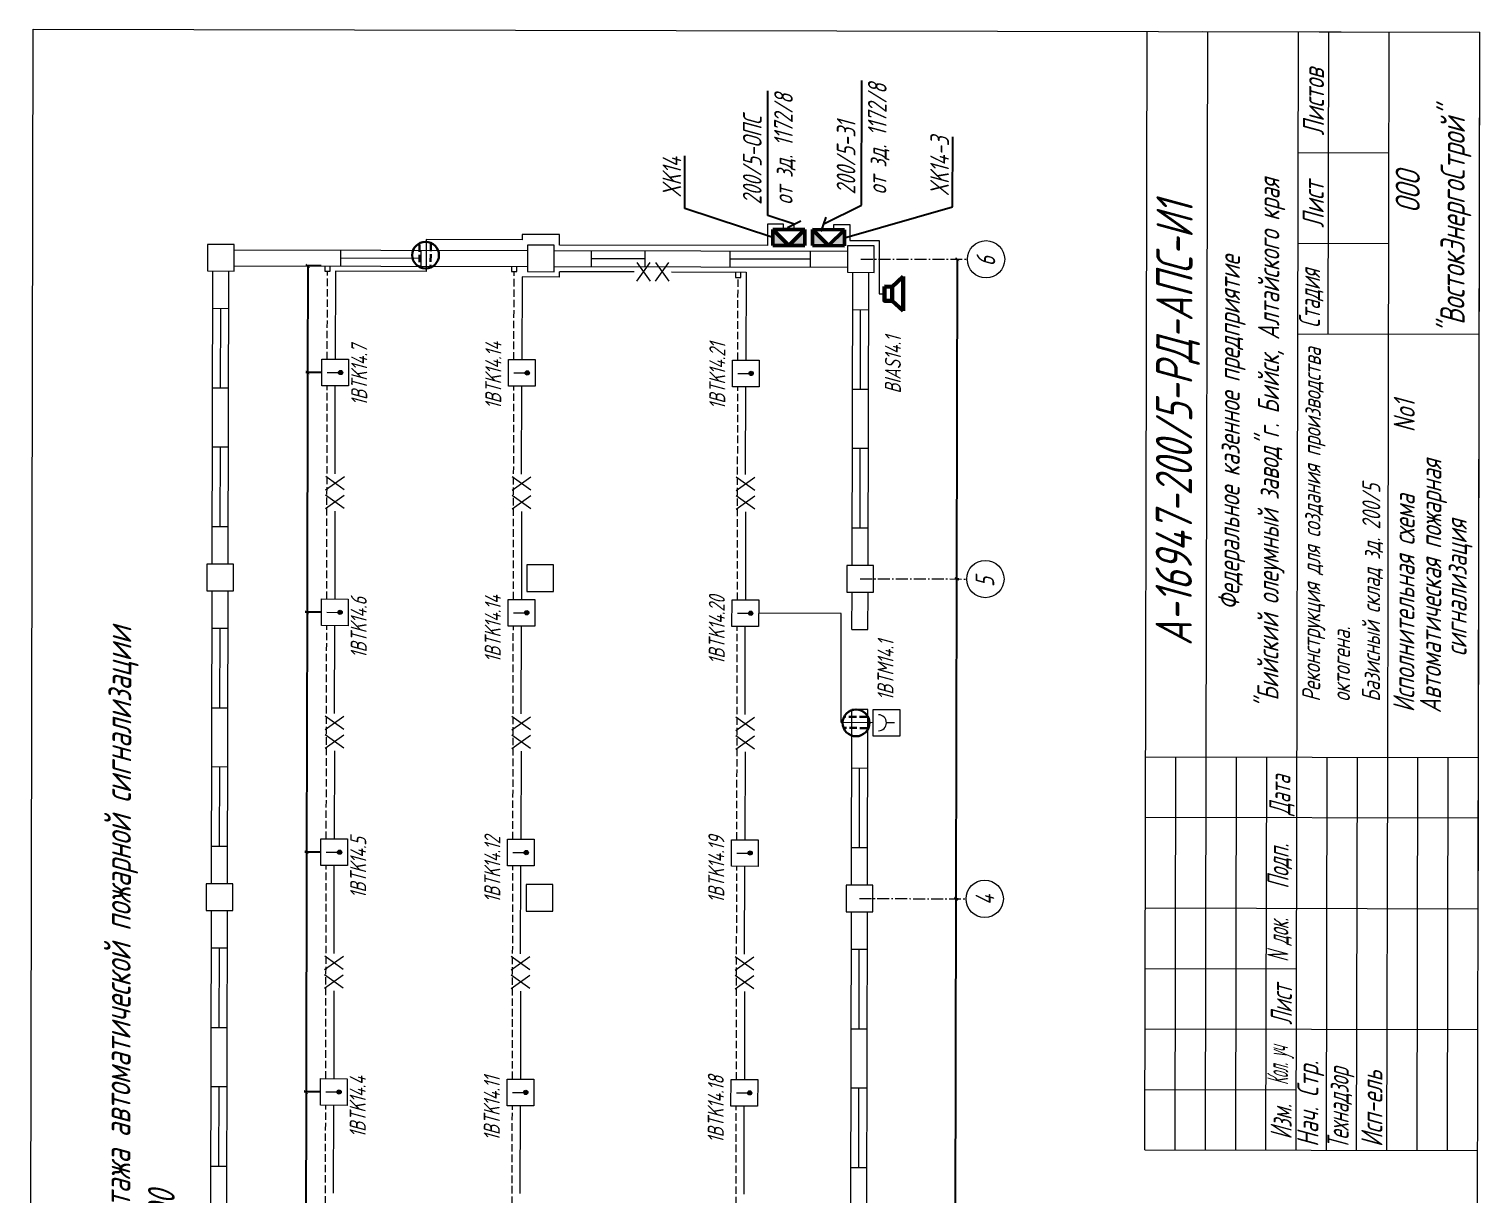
# Model space of a CAD drawing. Header units: millimetres. Extents: x 11147 to 17246, y -744 to 6547.
# Drawn here: x 13110 to 14081, y 5766 to 6547 of the extents above; entities that cross this region are included whole.
import ezdxf
from ezdxf import colors
from ezdxf.entities.mleader import LeaderData, LeaderLine
from ezdxf.math import Vec2, Vec3

# ---------------------------------------------------------------- set-up
doc = ezdxf.new("R2010")
doc.units = ezdxf.units.MM
doc.linetypes.add('gost5', pattern=[7, 5, -2, 0])
doc.linetypes.add('gost6', pattern=[12, 8, -1.5, 1, -1.5])
doc.layers.get('Defpoints').update_dxf_attribs({"color": 33})
for name, color, linetype, lineweight in [('датчик', 10, 'Continuous', 50), ('Датчики (Вновь)', 2, 'Continuous', 50), ('ИИ_ОФОРМЛЕНИЕ_025', 7, 'Continuous', 25), ('Линия выноска', 137, 'Continuous', 20), ('Линия связи (Вновь)', 3, 'Continuous', 60), ('Осевая', 4, 'gost6', 25), ('Размерная', 4, 'Continuous', 25), ('Рамка толстая', 7, 'Continuous', 60), ('Рамка тонкая', 5, 'Continuous', 25), ('Строительный', 251, 'Continuous', 13), ('текст', 7, 'Continuous', 25), ('Щиты пульты (Вновь)', 5, 'Continuous', 50), ('Элемент эл. схем', 7, 'Continuous', 35)]:
    doc.layers.add(name, color=color, linetype=linetype, lineweight=lineweight)
doc.styles.add('Simplex', font='simplex.shx', dxfattribs={"width": 0.7, "oblique": 15})
doc.styles.get("Standard").update_dxf_attribs({"font": 'arial.ttf'})
doc.dimstyles.new('ISO-25', dxfattribs={"dimtxt": 2.5, "dimasz": 2.5, "dimexe": 1.25, "dimexo": 0.625, "dimtad": 1, "dimtxsty": 'Standard', "dimcen": 2.5, "dimadec": 0, "dimazin": 0, "dimtfac": 1, "dimtmove": 0, "dimatfit": 3, "dimfxl": 1, "dimarcsym": 0})

# ---------------------------------------------------------------- blocks, each defined once
blk = doc.blocks.new('_ArchTick')
at = {"color": 0, "linetype": 'ByBlock', "const_width": 0.15}
blk.add_lwpolyline([(-0.5, -0.5), (0.5, 0.5)], dxfattribs=at)
blk = doc.blocks.new('*D89')
at = {"layer": 'Defpoints', "color": 0, "lineweight": 80, "transparency": 16777216}
for p in [(13730.59, 5964.8), (13730.59, 5964.8), (13730.15, 5750.6)]:
    blk.add_point(p, dxfattribs=at)
at = {"layer": 'Размерная', "color": 0, "lineweight": -2, "transparency": 16777216}
for p, q in [((13729.97, 5964.8), (13729.34, 5964.8)), ((13730.15, 5750.6), (13730.59, 5964.8)), ((13730.77, 5750.6), (13731.4, 5750.6))]:
    blk.add_line(p, q, dxfattribs=at)
at = {"layer": 'Размерная', "color": 0, "lineweight": -2, "transparency": 16777216, "xscale": 2.5, "yscale": 2.5, "zscale": 2.5}
for p, rotation in [((13730.59, 5964.8), 89.88075628171742), ((13730.15, 5750.6), 269.8807562817174)]:
    blk.add_blockref('_ArchTick', p, dxfattribs=dict(at, rotation=rotation))
blk = doc.blocks.new('*D90')
at = {"layer": 'Defpoints', "color": 0, "lineweight": 80, "transparency": 16777216}
for p in [(13731.04, 6179), (13731.04, 6179), (13730.59, 5964.8)]:
    blk.add_point(p, dxfattribs=at)
at = {"layer": 'Размерная', "color": 0, "lineweight": -2, "transparency": 16777216}
for p, q in [((13730.41, 6179), (13729.79, 6179)), ((13730.59, 5964.8), (13731.04, 6179)), ((13731.22, 5964.8), (13731.84, 5964.8))]:
    blk.add_line(p, q, dxfattribs=at)
at = {"layer": 'Размерная', "color": 0, "lineweight": -2, "transparency": 16777216, "xscale": 2.5, "yscale": 2.5, "zscale": 2.5}
for p, rotation in [((13731.04, 6179), 89.88075628171742), ((13730.59, 5964.8), 269.8807562817174)]:
    blk.add_blockref('_ArchTick', p, dxfattribs=dict(at, rotation=rotation))
blk = doc.blocks.new('*D91')
at = {"layer": 'Defpoints', "color": 0, "lineweight": 80, "transparency": 16777216}
for p in [(13731.49, 6393.2), (13731.49, 6393.2), (13731.04, 6179)]:
    blk.add_point(p, dxfattribs=at)
at = {"layer": 'Размерная', "color": 0, "lineweight": -2, "transparency": 16777216}
for p, q in [((13730.86, 6393.2), (13730.24, 6393.2)), ((13731.04, 6179), (13731.49, 6393.2)), ((13731.66, 6179), (13732.29, 6179))]:
    blk.add_line(p, q, dxfattribs=at)
at = {"layer": 'Размерная', "color": 0, "lineweight": -2, "transparency": 16777216, "xscale": 2.5, "yscale": 2.5, "zscale": 2.5}
for p, rotation in [((13731.49, 6393.2), 89.88075628171742), ((13731.04, 6179), 269.8807562817174)]:
    blk.add_blockref('_ArchTick', p, dxfattribs=dict(at, rotation=rotation))
blk = doc.blocks.new('*D82')
at = {"layer": 'Defpoints', "color": 0, "lineweight": 80, "transparency": 16777216}
for p in [(13304.96, 5835.38), (13295.07, 5674.75), (13304.63, 5674.73)]:
    blk.add_point(p, dxfattribs=at)
at = {"layer": 'Размерная', "color": 0, "lineweight": -2, "transparency": 16777216}
for p, q in [((13304.34, 5835.38), (13294.15, 5835.4)), ((13295.4, 5835.4), (13295.07, 5674.75)), ((13304.01, 5674.73), (13293.82, 5674.75))]:
    blk.add_line(p, q, dxfattribs=at)
at = {"layer": 'Размерная', "color": 0, "lineweight": -2, "transparency": 16777216, "xscale": 2.5, "yscale": 2.5, "zscale": 2.5}
for p, rotation in [((13295.4, 5835.4), 89.88075628171742), ((13295.07, 5674.75), 269.8807562817174)]:
    blk.add_blockref('_ArchTick', p, dxfattribs=dict(at, rotation=rotation))
blk = doc.blocks.new('*D83')
at = {"layer": 'Defpoints', "color": 0, "lineweight": 80, "transparency": 16777216}
for p in [(13305.3, 5996.03), (13295.4, 5835.4), (13304.96, 5835.38)]:
    blk.add_point(p, dxfattribs=at)
at = {"layer": 'Размерная', "color": 0, "lineweight": -2, "transparency": 16777216}
for p, q in [((13304.67, 5996.03), (13294.49, 5996.05)), ((13295.74, 5996.05), (13295.4, 5835.4)), ((13304.34, 5835.38), (13294.15, 5835.4))]:
    blk.add_line(p, q, dxfattribs=at)
at = {"layer": 'Размерная', "color": 0, "lineweight": -2, "transparency": 16777216, "xscale": 2.5, "yscale": 2.5, "zscale": 2.5}
for p, rotation in [((13295.74, 5996.05), 89.88075628171742), ((13295.4, 5835.4), 269.8807562817174)]:
    blk.add_blockref('_ArchTick', p, dxfattribs=dict(at, rotation=rotation))
blk = doc.blocks.new('*D84')
at = {"layer": 'Defpoints', "color": 0, "lineweight": 80, "transparency": 16777216}
for p in [(13305.63, 6156.68), (13295.74, 5996.05), (13305.3, 5996.03)]:
    blk.add_point(p, dxfattribs=at)
at = {"layer": 'Размерная', "color": 0, "lineweight": -2, "transparency": 16777216}
for p, q in [((13305.01, 6156.68), (13294.82, 6156.7)), ((13296.07, 6156.7), (13295.74, 5996.05)), ((13304.67, 5996.03), (13294.49, 5996.05))]:
    blk.add_line(p, q, dxfattribs=at)
at = {"layer": 'Размерная', "color": 0, "lineweight": -2, "transparency": 16777216, "xscale": 2.5, "yscale": 2.5, "zscale": 2.5}
for p, rotation in [((13296.07, 6156.7), 89.88075628171742), ((13295.74, 5996.05), 269.8807562817174)]:
    blk.add_blockref('_ArchTick', p, dxfattribs=dict(at, rotation=rotation))
blk = doc.blocks.new('*D85')
at = {"layer": 'Defpoints', "color": 0, "lineweight": 80, "transparency": 16777216}
for p in [(13305.97, 6317.33), (13296.07, 6156.7), (13305.63, 6156.68)]:
    blk.add_point(p, dxfattribs=at)
at = {"layer": 'Размерная', "color": 0, "lineweight": -2, "transparency": 16777216}
for p, q in [((13305.34, 6317.33), (13295.16, 6317.35)), ((13296.41, 6317.35), (13296.07, 6156.7)), ((13305.01, 6156.68), (13294.82, 6156.7))]:
    blk.add_line(p, q, dxfattribs=at)
at = {"layer": 'Размерная', "color": 0, "lineweight": -2, "transparency": 16777216, "xscale": 2.5, "yscale": 2.5, "zscale": 2.5}
for p, rotation in [((13296.41, 6317.35), 89.88075628171742), ((13296.07, 6156.7), 269.8807562817174)]:
    blk.add_blockref('_ArchTick', p, dxfattribs=dict(at, rotation=rotation))
blk = doc.blocks.new('*D86')
at = {"layer": 'Defpoints', "color": 0, "lineweight": 80, "transparency": 16777216}
for p in [(13306.12, 6388.73), (13296.41, 6317.35), (13305.97, 6317.33)]:
    blk.add_point(p, dxfattribs=at)
at = {"layer": 'Размерная', "color": 0, "lineweight": -2, "transparency": 16777216}
for p, q in [((13305.49, 6388.73), (13295.3, 6388.75)), ((13296.55, 6388.75), (13296.41, 6317.35)), ((13305.34, 6317.33), (13295.16, 6317.35))]:
    blk.add_line(p, q, dxfattribs=at)
at = {"layer": 'Размерная', "color": 0, "lineweight": -2, "transparency": 16777216, "xscale": 2.5, "yscale": 2.5, "zscale": 2.5}
for p, rotation in [((13296.55, 6388.75), 89.88075628171742), ((13296.41, 6317.35), 269.8807562817174)]:
    blk.add_blockref('_ArchTick', p, dxfattribs=dict(at, rotation=rotation))
blk = doc.blocks.new('A$C14355321')
at = {"layer": 'Линия связи (Вновь)', "color": 5}
for p, q in [((1.89, 2.06), (0, 0)), ((6.43, 0), (0, 0)), ((4.54, 2.06), (6.43, 0))]:
    blk.add_line(p, q, dxfattribs=at)
blk.add_lwpolyline([(4.54, 3.5), (4.54, 2.06), (1.89, 2.06), (1.89, 3.5)], close=True, dxfattribs=at)
blk = doc.blocks.new('A$C4BB167BF')
at = {"layer": 'Щиты пульты (Вновь)', "true_color": 0xc7c8ca}
h = blk.add_hatch(color=9, dxfattribs=at)
h.paths.add_polyline_path([(0, 3), (0, 0), (3, 3)])
h.paths.add_polyline_path([(6, 3), (3, 3), (6, 0)])
at = {"layer": 'Щиты пульты (Вновь)', "color": 252, "true_color": 0x939598}
for p, q in [((0, 3), (0, 0)), ((6, 3), (0, 3)), ((0, 0), (3, 3)), ((3, 3), (6, 0)), ((6, 0), (6, 3)), ((0, 0), (6, 0))]:
    blk.add_line(p, q, dxfattribs=at)
blk = doc.blocks.new('_Oblique')
at = {"color": 0, "linetype": 'ByBlock', "lineweight": -2}
blk.add_line((-0.5, -0.5), (0.5, 0.5), dxfattribs=at)
blk = doc.blocks.new('_None')

msp = doc.modelspace()

# ---------------------------------------------------------------- hatches: boundary and pattern name
at = {"layer": 'датчик', "lineweight": 20}
for points in [[(13318.46573, 6318.73063, 1), (13318.45979, 6315.87464, 1)], [(13443.41546, 6318.47059, 1), (13443.40952, 6315.61459, 1)], [(13593.35514, 6318.15853, 1), (13593.34919, 6315.30254, 1)], [(13318.13139, 6158.08098, 1), (13318.12545, 6155.22499, 1)], [(13443.08112, 6157.82094, 1), (13443.07517, 6154.96494, 1)], [(13593.02079, 6157.50888, 1), (13593.01485, 6154.65289, 1)], [(13317.79705, 5997.43133, 1), (13317.7911, 5994.57534, 1)], [(13442.74677, 5997.17128, 1), (13442.74083, 5994.31529, 1)], [(13592.68645, 5996.85923, 1), (13592.68051, 5994.00324, 1)], [(13317.4627, 5836.78168, 1), (13317.45676, 5833.92568, 1)], [(13442.41243, 5836.52163, 1), (13442.40649, 5833.66564, 1)], [(13592.35211, 5836.20958, 1), (13592.34616, 5833.35358, 1)]]:
    msp.add_hatch(color=256, dxfattribs=at).paths.add_polyline_path(points)

# ---------------------------------------------------------------- linework, layer by layer
at = {"color": 18, "lineweight": 20, "true_color": 0x000000}
for p, q in [((13856.97257, 5796.62353), (13858.53191, 6545.87191)), ((13895.65683, 6545.79464), (14081.28142, 6545.40832)), ((13898.02036, 6059.78867), (13899.03182, 6545.78762)), ((13958.22235, 5796.41281), (13959.78169, 6545.66119)), ((13979.6102, 6343.11948), (13980.03164, 6545.61904)), ((14019.5201, 6059.53581), (14020.53156, 6545.53475)), ((14079.98198, 5921.03467), (14081.28142, 6545.40832)), ((13959.61311, 6464.66136), (14020.36298, 6464.53493)), ((13959.48668, 6403.91149), (14020.23655, 6403.78506)), ((13959.36025, 6343.16163), (14080.85998, 6342.90876)), ((13857.52045, 6059.87296), (14080.26996, 6059.40937)), ((13877.22253, 5796.58139), (13877.7704, 6059.83082)), ((13897.47248, 5796.53924), (13898.02036, 6059.78867)), ((13917.72244, 5796.4971), (13918.27032, 6059.74653)), ((13937.9724, 5796.45495), (13938.52027, 6059.70438)), ((13978.47231, 5796.37067), (13979.02018, 6059.62009)), ((13998.72227, 5796.32852), (13999.27014, 6059.57795)), ((14018.97222, 5796.28638), (14019.5201, 6059.53581)), ((14039.22218, 5796.24423), (14039.77005, 6059.49366)), ((14059.47213, 5796.20209), (14060.02001, 6059.45152)), ((13857.43616, 6019.37305), (14080.18568, 6018.90946)), ((13857.30973, 5958.62318), (14080.05924, 5958.15959)), ((13857.22544, 5918.12327), (13958.47522, 5917.91255)), ((13857.14115, 5877.62335), (14079.89067, 5877.15977)), ((13857.05686, 5837.12344), (13958.30664, 5836.91272)), ((13856.97257, 5796.62353), (14079.72209, 5796.15994))]:
    msp.add_line(p, q, dxfattribs=at)
at = {"color": 1, "linetype": 'gost5', "lineweight": 30}
for p, q in [((13371.26056, 6403.16716), (13371.35546, 6388.96512)), ((13378.85274, 6403.52506), (13378.69613, 6388.07781)), ((13670.81199, 6086.70902), (13656.60995, 6086.61412)), ((13671.16989, 6079.11683), (13655.72264, 6079.27344))]:
    msp.add_line(p, q, dxfattribs=at)
at = {"color": 5, "lineweight": 30}
for centre in [(13375.35234, 6395.93317), (13663.578, 6082.61724)]:
    msp.add_circle(centre, 8.97299, dxfattribs=at)
at = {"layer": 'датчик', "lineweight": 20}
for p, q in [((13305.94921, 6308.40366), (13305.98636, 6326.25362)), ((13305.98636, 6326.25362), (13323.83632, 6326.21647)), ((13323.83632, 6326.21647), (13323.79917, 6308.36651)), ((13430.89894, 6308.14361), (13430.93609, 6325.99358)), ((13430.93609, 6325.99358), (13448.78605, 6325.95643)), ((13448.78605, 6325.95643), (13448.7489, 6308.10647)), ((13580.83862, 6307.83156), (13580.87577, 6325.68152)), ((13580.87577, 6325.68152), (13598.72573, 6325.64437)), ((13598.72573, 6325.64437), (13598.68858, 6307.79441)), ((13309.53778, 6317.32121), (13317.57026, 6317.30449)), ((13434.48751, 6317.06117), (13442.51999, 6317.04445)), ((13584.42718, 6316.74911), (13592.45967, 6316.73239)), ((13323.79917, 6308.36651), (13305.94921, 6308.40366)), ((13448.7489, 6308.10647), (13430.89894, 6308.14361)), ((13598.68858, 6307.79441), (13580.83862, 6307.83156)), ((13305.61487, 6147.75401), (13305.65202, 6165.60397)), ((13305.65202, 6165.60397), (13323.50198, 6165.56682)), ((13323.50198, 6165.56682), (13323.46483, 6147.71686)), ((13430.5646, 6147.49396), (13430.60175, 6165.34392)), ((13430.60175, 6165.34392), (13448.45171, 6165.30677)), ((13448.45171, 6165.30677), (13448.41456, 6147.45681)), ((13580.50427, 6147.18191), (13580.54142, 6165.03187)), ((13580.54142, 6165.03187), (13598.39138, 6164.99472)), ((13598.39138, 6164.99472), (13598.35424, 6147.14476)), ((13309.20344, 6156.67156), (13317.23592, 6156.65484)), ((13434.15317, 6156.41151), (13442.18565, 6156.3948)), ((13584.09284, 6156.09946), (13592.12532, 6156.08274)), ((13323.46483, 6147.71686), (13305.61487, 6147.75401)), ((13448.41456, 6147.45681), (13430.5646, 6147.49396)), ((13598.35424, 6147.14476), (13580.50427, 6147.18191)), ((13305.28053, 5987.10436), (13305.31767, 6004.95432)), ((13305.31767, 6004.95432), (13323.16764, 6004.91717)), ((13323.16764, 6004.91717), (13323.13049, 5987.06721)), ((13430.23026, 5986.84431), (13430.2674, 6004.69427)), ((13430.2674, 6004.69427), (13448.11737, 6004.65712)), ((13448.11737, 6004.65712), (13448.08022, 5986.80716)), ((13580.16993, 5986.53226), (13580.20708, 6004.38222)), ((13580.20708, 6004.38222), (13598.05704, 6004.34507)), ((13598.05704, 6004.34507), (13598.01989, 5986.49511)), ((13308.86909, 5996.02191), (13316.90158, 5996.00519)), ((13433.81882, 5995.76186), (13441.8513, 5995.74514)), ((13583.7585, 5995.44981), (13591.79098, 5995.43309)), ((13323.13049, 5987.06721), (13305.28053, 5987.10436)), ((13448.08022, 5986.80716), (13430.23026, 5986.84431)), ((13598.01989, 5986.49511), (13580.16993, 5986.53226)), ((13304.94618, 5826.4547), (13304.98333, 5844.30467)), ((13304.98333, 5844.30467), (13322.83329, 5844.26752)), ((13322.83329, 5844.26752), (13322.79614, 5826.41755)), ((13429.89591, 5826.19466), (13429.93306, 5844.04462)), ((13429.93306, 5844.04462), (13447.78302, 5844.00747)), ((13447.78302, 5844.00747), (13447.74587, 5826.15751)), ((13579.83559, 5825.8826), (13579.87274, 5843.73257)), ((13579.87274, 5843.73257), (13597.7227, 5843.69542)), ((13597.7227, 5843.69542), (13597.68555, 5825.84546)), ((13308.53475, 5835.37225), (13316.56723, 5835.35554)), ((13433.48448, 5835.11221), (13441.51696, 5835.09549)), ((13583.42415, 5834.80016), (13591.45664, 5834.78344)), ((13322.79614, 5826.41755), (13304.94618, 5826.4547)), ((13447.74587, 5826.15751), (13429.89591, 5826.19466)), ((13597.68555, 5825.84546), (13579.83559, 5825.8826))]:
    msp.add_line(p, q, dxfattribs=at)
for centre in [(13318.46276, 6317.30264), (13443.41249, 6317.04259), (13593.35217, 6316.73054), (13318.12842, 6156.65298), (13443.07815, 6156.39294), (13593.01782, 6156.08088), (13317.79407, 5996.00333), (13442.7438, 5995.74329), (13592.68348, 5995.43123), (13317.45973, 5835.35368), (13442.40946, 5835.09363), (13592.34913, 5834.78158)]:
    msp.add_circle(centre, 1.428, dxfattribs=at)
at = {"layer": 'Датчики (Вновь)', "color": 5, "lineweight": 20}
for p, q in [((13674.95676, 6073.80018), (13674.99391, 6091.65014)), ((13674.99391, 6091.65014), (13692.84387, 6091.61299)), ((13692.84387, 6091.61299), (13692.80672, 6073.76303)), ((13689.2553, 6082.69544), (13683.90031, 6082.70658)), ((13692.80672, 6073.76303), (13674.95676, 6073.80018))]:
    msp.add_line(p, q, dxfattribs=at)
msp.add_arc((13678.54532, 6082.71773), 5.355, 269.88075628, 89.88075628, dxfattribs=at)
at = {"layer": 'Линия связи (Вновь)', "lineweight": 20}
for p, q in [((13604.27018, 6416.66803), (13604.24046, 6402.38806)), ((13614.98016, 6416.64574), (13604.27018, 6416.66803)), ((13614.97273, 6413.07575), (13614.98016, 6416.64574)), ((13622.11271, 6413.06089), (13622.12014, 6416.63088)), ((13641.63444, 6413.02026), (13641.64187, 6416.59025)), ((13648.77442, 6413.0054), (13648.78185, 6416.57539)), ((13648.78185, 6416.57539), (13659.49183, 6416.5531)), ((13659.49183, 6416.5531), (13659.46954, 6405.84313)), ((13375.76838, 6406.43357), (13375.7238, 6385.01361)), ((13440.02824, 6406.29983), (13375.76838, 6406.43357)), ((13440.03567, 6409.86982), (13440.02824, 6406.29983)), ((13465.02562, 6409.81781), (13440.03567, 6409.86982)), ((13465.01076, 6402.67783), (13465.01819, 6406.24782)), ((13604.24046, 6402.38806), (13465.01076, 6402.67783)), ((13465.01819, 6406.24782), (13465.02562, 6409.81781)), ((13659.46954, 6405.84313), (13679.10449, 6405.80226)), ((13679.10449, 6405.80226), (13679.0302, 6370.10234)), ((13315.03394, 6385.13992), (13314.91134, 6326.23505)), ((13375.7238, 6385.01361), (13315.03394, 6385.13992)), ((13464.96618, 6381.25787), (13464.97361, 6384.82787)), ((13514.9535, 6384.72385), (13464.97361, 6384.82787)), ((13516.7255, 6378.47265), (13525.67648, 6390.94904)), ((13516.7515, 6390.96762), (13525.65048, 6378.45407)), ((13529.22047, 6378.44664), (13538.17145, 6390.92304)), ((13529.24647, 6390.94161), (13538.14545, 6378.42807)), ((13539.94345, 6384.67184), (13589.92334, 6384.56782)), ((13589.92334, 6384.56782), (13589.80075, 6325.66295)), ((13439.97624, 6381.30988), (13439.86107, 6325.975)), ((13464.96618, 6381.25787), (13439.97624, 6381.30988)), ((13679.0302, 6370.10234), (13682.60019, 6370.09491)), ((13314.7516, 6249.48021), (13314.87419, 6308.38509)), ((13439.70133, 6249.22017), (13439.82392, 6308.12504)), ((13589.64101, 6248.90811), (13589.7636, 6307.81299)), ((13308.48183, 6238.78324), (13320.99537, 6247.68221)), ((13320.9768, 6238.75723), (13308.5004, 6247.70822)), ((13433.43155, 6238.52319), (13445.9451, 6247.42217)), ((13445.92653, 6238.49719), (13433.45013, 6247.44817)), ((13583.37123, 6238.21114), (13595.88478, 6247.11012)), ((13595.8662, 6238.18513), (13583.3898, 6247.13612)), ((13308.45582, 6226.28827), (13320.96937, 6235.18724)), ((13320.95079, 6226.26226), (13308.4744, 6235.21325)), ((13433.40555, 6226.02822), (13445.9191, 6234.9272)), ((13445.90052, 6226.00222), (13433.42412, 6234.9532)), ((13583.34523, 6225.71617), (13595.85877, 6234.61514)), ((13595.8402, 6225.69016), (13583.3638, 6234.64115)), ((13314.69959, 6224.49027), (13314.577, 6165.58539)), ((13439.64932, 6224.23022), (13439.52673, 6165.32535)), ((13589.589, 6223.91817), (13589.4664, 6165.0133)), ((13653.70769, 6155.95458), (13598.37281, 6156.06974)), ((13653.55538, 6082.76974), (13653.70769, 6155.95458)), ((13314.41726, 6088.83056), (13314.53985, 6147.73543)), ((13439.36699, 6088.57052), (13439.48958, 6147.47539)), ((13589.30666, 6088.25846), (13589.42925, 6147.16333)), ((13308.14748, 6078.13359), (13320.66103, 6087.03256)), ((13320.64245, 6078.10758), (13308.16606, 6087.05857)), ((13433.09721, 6077.87354), (13445.61076, 6086.77252)), ((13445.59218, 6077.84754), (13433.11579, 6086.79852)), ((13583.03689, 6077.56149), (13595.55043, 6086.46046)), ((13595.53186, 6077.53548), (13583.05546, 6086.48647)), ((13674.97533, 6082.72516), (13653.55538, 6082.76974)), ((13308.12148, 6065.63861), (13320.63502, 6074.53759)), ((13320.61645, 6065.61261), (13308.14005, 6074.56359)), ((13433.07121, 6065.37857), (13445.58475, 6074.27754)), ((13445.56618, 6065.35256), (13433.08978, 6074.30355)), ((13583.01088, 6065.06651), (13595.52443, 6073.96549)), ((13595.50585, 6065.04051), (13583.02946, 6073.99149)), ((13314.36525, 6063.84062), (13314.24266, 6004.93574)), ((13439.31498, 6063.58057), (13439.19238, 6004.6757)), ((13589.25465, 6063.26852), (13589.13206, 6004.36364)), ((13314.08291, 5928.18091), (13314.20551, 5987.08578)), ((13439.03264, 5927.92086), (13439.15524, 5986.82574)), ((13588.97232, 5927.60881), (13589.09491, 5986.51368)), ((13307.81314, 5917.48393), (13320.32669, 5926.38291)), ((13320.30811, 5917.45793), (13307.83171, 5926.40892)), ((13432.76287, 5917.22389), (13445.27641, 5926.12287)), ((13445.25784, 5917.19788), (13432.78144, 5926.14887)), ((13582.70254, 5916.91183), (13595.21609, 5925.81081)), ((13595.19752, 5916.88583), (13582.72112, 5925.83682)), ((13307.78713, 5904.98896), (13320.30068, 5913.88794)), ((13320.28211, 5904.96296), (13307.80571, 5913.91394)), ((13432.73686, 5904.72892), (13445.25041, 5913.62789)), ((13445.23184, 5904.70291), (13432.75544, 5913.6539)), ((13582.67654, 5904.41686), (13595.19009, 5913.31584)), ((13595.17151, 5904.39086), (13582.69511, 5913.34184)), ((13314.0309, 5903.19096), (13313.90831, 5844.28609)), ((13438.98063, 5902.93092), (13438.85804, 5844.02605)), ((13588.92031, 5902.61886), (13588.79772, 5843.71399)), ((13313.74857, 5767.53126), (13313.87116, 5826.43613)), ((13438.6983, 5767.27121), (13438.82089, 5826.17608)), ((13588.63797, 5766.95916), (13588.76057, 5825.86403))]:
    msp.add_line(p, q, dxfattribs=at)
at = {"layer": 'Осевая', "lineweight": 20}
for p, q in [((13666.69675, 6393.33306), (13738.09659, 6393.18446)), ((13666.25096, 6179.13352), (13737.6508, 6178.98493)), ((13665.80517, 5964.93399), (13737.20501, 5964.78539))]:
    msp.add_line(p, q, dxfattribs=at)
at = {"layer": 'Рамка толстая', "color": 18, "lineweight": 20, "true_color": 0x000000}
for p, q in [((13109.88403, 5214.30211), (13112.65852, 6547.42422)), ((13112.65852, 6547.42422), (14081.28142, 6545.40832)), ((14078.50693, 5212.28621), (14081.28142, 6545.40832))]:
    msp.add_line(p, q, dxfattribs=at)
at = {"layer": 'Рамка тонкая', "lineweight": 20}
for centre in [(13750.59157, 6393.15846), (13750.14578, 6178.95892), (13749.69998, 5964.75938)]:
    msp.add_circle(centre, 12.495, dxfattribs=at)
at = {"layer": 'Строительный', "lineweight": 20}
for p, q in [((13229.39127, 6403.1682), (13229.35412, 6385.31824)), ((13247.24123, 6403.13105), (13229.39127, 6403.1682)), ((13247.20408, 6385.28109), (13247.24123, 6403.13105)), ((13443.59081, 6402.72241), (13443.55366, 6384.87244)), ((13461.44077, 6402.68526), (13443.59081, 6402.72241)), ((13461.40362, 6384.83529), (13461.44077, 6402.68526)), ((13657.79034, 6402.27661), (13657.75319, 6384.42665)), ((13675.6403, 6402.23946), (13657.79034, 6402.27661)), ((13675.60316, 6384.3895), (13675.6403, 6402.23946)), ((13247.2338, 6399.56106), (13443.58338, 6399.15241)), ((13318.61136, 6388.70248), (13318.63365, 6399.41246)), ((13318.6225, 6394.05747), (13372.17239, 6393.94602)), ((13372.18353, 6399.30101), (13372.16124, 6388.59103)), ((13461.43334, 6399.11526), (13657.78291, 6398.70662)), ((13486.40099, 6388.35328), (13486.42328, 6399.06325)), ((13486.41214, 6393.70827), (13522.11206, 6393.63397)), ((13522.12321, 6398.98896), (13522.10092, 6388.27898)), ((13579.22079, 6388.1601), (13579.24308, 6398.87008)), ((13579.23194, 6393.51509), (13632.78182, 6393.40364)), ((13632.79297, 6398.75863), (13632.77068, 6388.04865)), ((13229.35412, 6385.31824), (13247.20408, 6385.28109)), ((13232.51547, 6188.96123), (13232.92411, 6385.31081)), ((13243.22545, 6188.93894), (13243.63409, 6385.28852)), ((13247.21151, 6388.85108), (13443.56109, 6388.44244)), ((13443.55366, 6384.87244), (13461.40362, 6384.83529)), ((13461.41105, 6388.40529), (13657.76062, 6387.99664)), ((13657.75319, 6384.42665), (13675.60316, 6384.3895)), ((13660.91454, 6188.06965), (13661.32319, 6384.41922)), ((13671.62452, 6188.04736), (13672.03316, 6384.39693)), ((13232.8721, 6360.32086), (13243.58208, 6360.29857)), ((13238.11565, 6306.75983), (13238.22709, 6360.30972)), ((13661.27118, 6359.42928), (13671.98115, 6359.40699)), ((13666.51472, 6305.86825), (13666.62617, 6359.41813)), ((13243.47063, 6306.74869), (13232.76066, 6306.77098)), ((13671.86971, 6305.8571), (13661.15973, 6305.87939)), ((13232.67893, 6267.50106), (13243.38891, 6267.47877)), ((13237.92247, 6213.94003), (13238.03392, 6267.48992)), ((13661.078, 6266.60948), (13671.78798, 6266.58719)), ((13666.32154, 6213.04845), (13666.43299, 6266.59833)), ((13243.27746, 6213.92889), (13232.56748, 6213.95118)), ((13671.67653, 6213.0373), (13660.96655, 6213.05959)), ((13228.94548, 6188.96866), (13228.90833, 6171.1187)), ((13246.79544, 6188.93151), (13228.94548, 6188.96866)), ((13246.75829, 6171.08155), (13246.79544, 6188.93151)), ((13443.14502, 6188.52287), (13443.10787, 6170.67291)), ((13460.99498, 6188.48572), (13443.14502, 6188.52287)), ((13460.95783, 6170.63576), (13460.99498, 6188.48572)), ((13657.34455, 6188.07708), (13657.3074, 6170.22712)), ((13675.19451, 6188.03993), (13657.34455, 6188.07708)), ((13675.15736, 6170.18997), (13675.19451, 6188.03993)), ((13228.90833, 6171.1187), (13246.75829, 6171.08155)), ((13232.06968, 5974.7617), (13232.47832, 6171.11127)), ((13242.77966, 5974.73941), (13243.1883, 6171.08898)), ((13443.10787, 6170.67291), (13460.95783, 6170.63576)), ((13657.3074, 6170.22712), (13675.15736, 6170.18997)), ((13660.82539, 6145.22974), (13660.87739, 6170.21969)), ((13671.53536, 6145.20745), (13671.58737, 6170.1974)), ((13232.42631, 6146.12132), (13243.13629, 6146.09903)), ((13237.66985, 6092.5603), (13237.7813, 6146.11018)), ((13660.82539, 6145.22974), (13671.53536, 6145.20745)), ((13243.02484, 6092.54915), (13232.31487, 6092.57144)), ((13660.46875, 5973.87011), (13660.71394, 6091.67986)), ((13671.42391, 6091.65757), (13660.71394, 6091.67986)), ((13671.17873, 5973.84782), (13671.42391, 6091.65757)), ((13232.23314, 6053.30153), (13242.94311, 6053.27924)), ((13237.47668, 5999.7405), (13237.58812, 6053.29038)), ((13660.63221, 6052.40994), (13671.34219, 6052.38765)), ((13665.87575, 5998.84891), (13665.9872, 6052.3988)), ((13242.83167, 5999.72935), (13232.12169, 5999.75164)), ((13671.23074, 5998.83777), (13660.52076, 5998.86006)), ((13228.49969, 5974.76913), (13228.46254, 5956.91916)), ((13246.34965, 5974.73198), (13228.49969, 5974.76913)), ((13246.3125, 5956.88201), (13246.34965, 5974.73198)), ((13442.69922, 5974.32333), (13442.66207, 5956.47337)), ((13460.54918, 5974.28618), (13442.69922, 5974.32333)), ((13460.51204, 5956.43622), (13460.54918, 5974.28618)), ((13656.89876, 5973.87754), (13656.86161, 5956.02758)), ((13674.74872, 5973.84039), (13656.89876, 5973.87754)), ((13674.71157, 5955.99043), (13674.74872, 5973.84039)), ((13228.46254, 5956.91916), (13246.3125, 5956.88201)), ((13231.62389, 5760.56216), (13232.03253, 5956.91173)), ((13242.33386, 5760.53987), (13242.74251, 5956.88944)), ((13442.66207, 5956.47337), (13460.51204, 5956.43622)), ((13656.86161, 5956.02758), (13674.71157, 5955.99043)), ((13660.02296, 5759.67058), (13660.4316, 5956.02015)), ((13670.73294, 5759.64829), (13671.14158, 5955.99786)), ((13231.98052, 5931.92179), (13242.6905, 5931.8995)), ((13237.22406, 5878.36076), (13237.33551, 5931.91064)), ((13660.37959, 5931.0302), (13671.08957, 5931.00791)), ((13665.62313, 5877.46918), (13665.73458, 5931.01906)), ((13242.57905, 5878.34961), (13231.86907, 5878.3719)), ((13670.97812, 5877.45803), (13660.26815, 5877.48032)), ((13231.78734, 5839.10199), (13242.49732, 5839.0797)), ((13237.03089, 5785.54096), (13237.14233, 5839.09084)), ((13660.18642, 5838.21041), (13670.89639, 5838.18812)), ((13665.42996, 5784.64938), (13665.54141, 5838.19926)), ((13242.38587, 5785.52982), (13231.6759, 5785.5521)), ((13670.78495, 5784.63823), (13660.07497, 5784.66052))]:
    msp.add_line(p, q, dxfattribs=at)
at = {"layer": 'Элемент эл. схем', "linetype": 'gost5', "lineweight": 20}
for p, q in [((13307.90138, 6388.72477), (13307.89395, 6385.15478)), ((13307.89395, 6385.15478), (13311.46394, 6385.14735)), ((13309.55635, 6326.24619), (13309.67895, 6385.15106)), ((13311.46394, 6385.14735), (13311.47137, 6388.71734)), ((13432.85111, 6388.46473), (13432.84368, 6384.89473)), ((13432.84368, 6384.89473), (13436.41367, 6384.8873)), ((13434.50608, 6325.98615), (13434.62868, 6384.89102)), ((13436.41367, 6384.8873), (13436.4211, 6388.4573)), ((13582.78336, 6384.58268), (13582.77593, 6381.01269)), ((13586.34592, 6381.00526), (13586.35335, 6384.57525)), ((13582.77593, 6381.01269), (13586.34592, 6381.00526)), ((13584.44576, 6325.67409), (13584.56092, 6381.00897)), ((13309.22201, 6165.59654), (13309.51921, 6308.39623)), ((13434.17174, 6165.33649), (13434.46893, 6308.13619)), ((13584.11142, 6165.02444), (13584.40861, 6307.82413)), ((13308.88767, 6004.94689), (13309.18486, 6147.74658)), ((13433.8374, 6004.68684), (13434.13459, 6147.48653)), ((13583.77707, 6004.37479), (13584.07427, 6147.17448)), ((13308.55332, 5844.29724), (13308.85052, 5987.09693)), ((13433.50305, 5844.03719), (13433.80025, 5986.83688)), ((13583.44273, 5843.72514), (13583.73992, 5986.52483)), ((13308.21898, 5683.64758), (13308.51617, 5826.44727)), ((13433.16871, 5683.38754), (13433.4659, 5826.18723)), ((13583.10838, 5683.07548), (13583.40558, 5825.87517))]:
    msp.add_line(p, q, dxfattribs=at)

# ---------------------------------------------------------------- block references
at = {"lineweight": 20, "xscale": 3.57, "yscale": 3.57, "zscale": 3.57, "rotation": 179.8807562816986}
for p in [(13629.25253, 6413.04592), (13655.91424, 6412.99044)]:
    msp.add_blockref('A$C4BB167BF', p, dxfattribs=at)
at = {"layer": 'Элемент эл. схем', "lineweight": 20, "xscale": 3.57, "yscale": 3.57, "zscale": 3.57, "rotation": 89.88075628169861}
msp.add_blockref('A$C14355321', (13695.05666, 6358.59013), dxfattribs=at)

# ---------------------------------------------------------------- texts
at = {"color": 18, "lineweight": 20, "true_color": 0x000000, "style": 'Simplex', "oblique": 15}
for s, height, width, p in [('Листов', 14.175, 0.7, (13976.84928, 6476.017)), ('"ВостокЭнергоСтрой"', 16.2, 0.7, (14070.92704, 6342.5353)), ('ООО', 16.2, 0.7, (14041.01133, 6424.25148)), ('"Бийский олеумный завод"г. Бийск, Алтайского края', 14.175, 0.7, (13946.3491, 6091.56762)), ('Лист', 14.175, 0.7, (13976.72056, 6414.1694)), ('А-16947-200/5-РД-АПС-И1', 24.3, 0.7, (13888.33972, 6134.3134)), ('Федеральное казенное предприятие', 14.175, 0.7, (13920.1625, 6158.09333)), ('Стадия', 14.175, 0.6, (13974.21844, 6347.08249)), ('No1', 14.175, 0.7, (14037.69348, 6277.29868)), ('Автоматическая пожарная', 14.175, 0.7, (14055.17745, 6089.09717)), ('Исполнительная схема ', 14.175, 0.7, (14037.30309, 6089.71659)), ('сигнализация', 14.175, 0.7, (14072.30154, 6127.28327)), ('Дата', 14.175, 0.6, (13954.30162, 6020.69713)), ('Подп.', 14.175, 0.6, (13953.18672, 5971.49574)), ('док.', 14.175, 0.5, (13953.10821, 5933.76972)), ('N', 14.175, 0.5, (13953.08474, 5922.49569)), ('Лист', 14.175, 0.6, (13955.35942, 5880.29332)), ('Кол. уч', 14.175, 0.4, (13952.91301, 5839.97789)), ('Нач. Стр.', 14.175, 0.7, (13973.07682, 5798.5419)), ('Технадзор', 14.175, 0.6, (13993.32396, 5797.14976)), ('Исп-ель', 14.175, 0.7, (14015.93922, 5798.45269)), ('Изм.', 14.175, 0.6, (13955.19984, 5803.61868))]:
    msp.add_text(s, height=height, rotation=89.88075628, dxfattribs=dict(at, width=width)).set_placement(p)
at = {"layer": 'ИИ_ОФОРМЛЕНИЕ_025', "lineweight": 20, "insert": (13962.27073, 6096.84681), "char_height": 12, "attachment_point": 1, "rotation": 89.88075628}
msp.add_mtext_dynamic_manual_height_columns('{\\Fsimplex|c204;\\Q15;\\W0.7;\\C256;\\c0;Реконструкция для создания производства октогена. \\PБазисный склад зд. 200/5}', width=276.2589272, gutter_width=12.5, heights=[0], dxfattribs=at)
at = {"layer": 'текст', "lineweight": 20, "style": 'Simplex', "oblique": 15, "width": 0.7}
msp.add_text('BIAS14.1', height=10.71, rotation=89.88075628, dxfattribs=at).set_placement((13693.55206, 6303.23852))
at = {"layer": 'текст', "lineweight": 20, "attachment_point": 1, "rotation": 89.88075628, "style": 'Simplex'}
for s, width, insert, char_height in [('\\pi-0.43857;6', 6.0958109, (13744.2545, 6388.9348), 12.495), ('\\pi-22.318;1BTK14.7', 5, (13325.60654, 6317.37952), 10.71), ('\\pi-24.46;1BTK14.14', 5, (13415.38382, 6317.19268), 10.71), ('\\pi-24.282;1BTK14.21', 5, (13565.32349, 6316.88063), 10.71), ('\\pi-0.80625;5', 6.0958109, (13743.54084, 6174.46823), 12.495), ('\\pi-24.46;1BTK14.14', 5, (13415.03076, 6147.52633), 10.71), ('\\pi-25.437;1BTK14.20', 5, (13564.97044, 6147.21427), 10.71), ('\\pi-21.756;1BTK14.6', 5, (13325.25349, 6147.71317), 10.71), ('1BTM14.1', 5, (13677.90946, 6097.61555), 10.71), ('\\pi-21.961;1BTK14.5', 5, (13324.91909, 5987.06357), 10.71), ('\\pi-24.723;1BTK14.12', 5, (13414.69637, 5986.87673), 10.71), ('\\pi-24.612;1BTK14.19', 5, (13564.63604, 5986.56467), 10.71), ('\\pi-0.1506;4', 6.0958109, (13743.63067, 5960.74523), 12.495), ('\\pi-24.791;1BTK14.18', 5, (13564.30175, 5825.91497), 10.71), ('\\pi-21.604;1BTK14.4', 5, (13324.5848, 5826.41387), 10.71), ('\\pi-23.568;1BTK14.11', 5, (13414.36207, 5826.22702), 10.71)]:
    msp.add_mtext_dynamic_manual_height_columns(s, width=width, gutter_width=12.5, heights=[0], dxfattribs=dict(at, insert=insert, char_height=char_height))
at = {"layer": 'текст', "lineweight": 20, "ltscale": 100, "insert": (13159.33412, 5536.55974), "char_height": 17.85, "width": 878.5056, "attachment_point": 1, "rotation": 89.88075628, "style": 'Simplex'}
msp.add_mtext('Исполнительная схема монтажа автоматической пожарной сигнализации\\PПлан зд.200/5 на отм. 0.000', dxfattribs=at)

# ---------------------------------------------------------------- dimensions: what is measured, and where the dimension line sits
at = {"layer": 'Размерная', "lineweight": 20}
for base, p1, p2, text, picture, middle in [((13731.48543, 6393.19822), (13731.03964, 6178.99868), (13731.48543, 6393.19822), ' ', '*D91', (13731.26253, 6286.09845)), ((13296.40515, 6317.34854), (13306.11639, 6388.72849), (13305.96779, 6317.32864), ' ', '*D86', (13296.47945, 6353.04847)), ((13296.07081, 6156.69889), (13305.96779, 6317.32864), (13305.63344, 6156.67899), ' ', '*D85', (13296.23798, 6237.02372)), ((13731.03964, 6178.99868), (13730.59385, 5964.79915), (13731.03964, 6178.99868), ' ', '*D90', (13730.81674, 6071.89892)), ((13295.73646, 5996.04924), (13305.63344, 6156.67899), (13305.2991, 5996.02934), ' ', '*D84', (13295.90364, 6076.37406)), ((13295.40212, 5835.39959), (13305.2991, 5996.02934), (13304.96476, 5835.37968), '  ', '*D83', (13293.6943, 5915.72831)), ((13730.59385, 5964.79915), (13730.14806, 5750.59961), (13730.59385, 5964.79915), ' ', '*D89', (13730.37095, 5857.69938)), ((13295.06778, 5674.74993), (13304.96476, 5835.37968), (13304.63041, 5674.73003), ' ', '*D82', (13295.23495, 5755.07476))]:
    dim = msp.add_linear_dim(base=base, p1=p1, p2=p2, angle=89.88075628, text=text, dimstyle='ISO-25', override={"dimlfac": 100, "dimtxsty": 'Simplex', "dimblk1": 'ArchTick', "dimblk2": 'ArchTick', "dimsah": 1}, dxfattribs=at)
    dim.commit()
    dim.dimension.update_dxf_attribs({"geometry": picture, "text_midpoint": middle})

# ---------------------------------------------------------------- leaders
at = {"layer": 'Линия выноска', "lineweight": 20}
ml = msp.add_multileader_mtext('Standard', dxfattribs=at)
ml.set_content('{\\C256;\\c0;200/5-ОПС \\Pот зд. 1172/8 }', color=2, style='Simplex')
ml.set_leader_properties()
ml.set_arrow_properties(name='OBLIQUE')
ml.build(insert=Vec2(0, 0))
ml.multileader.update_dxf_attribs({"text_left_attachment_type": 6, "text_right_attachment_type": 6, "dogleg_length": 0, "arrow_head_size": 7.14})
ctx = ml.context
ctx.base_point, ctx.char_height, ctx.arrow_head_size, ctx.landing_gap_size, ctx.plane_origin, ctx.plane_x_axis, ctx.plane_y_axis = Vec3(13604.43888, 6422.54603), 12.495, 7.14, 7.14, Vec3(13928.25084, 6926.39608), Vec3(0.002081194, 0.999997834), Vec3(-0.999997834, 0.002081194)
ctx.left_attachment, ctx.right_attachment = 6, 6
notes = []
notes.append((ctx, [(0, (1, 1, 0), (13604.43888, 6422.54603), (1, 0), 0, [(0, [(13622.12014, 6416.63088)], 0, [])])]))
ctx.mtext.insert, ctx.mtext.text_direction, ctx.mtext.rotation, ctx.mtext.flow_direction = Vec3(13587.79378, 6429.72069), Vec3(0.002081194, 0.999997834), 1.568715131, 5
ml = msp.add_multileader_mtext('Standard', dxfattribs=at)
ml.set_content('{\\C256;\\c0;200/5-З1 \\Pот зд. 1172/8 }', color=2, style='Simplex')
ml.set_leader_properties()
ml.set_arrow_properties(name='OBLIQUE')
ml.build(insert=Vec2(0, 0))
ml.multileader.update_dxf_attribs({"text_left_attachment_type": 6, "text_right_attachment_type": 6, "dogleg_length": 0, "arrow_head_size": 7.14})
ctx = ml.context
ctx.base_point, ctx.char_height, ctx.arrow_head_size, ctx.landing_gap_size, ctx.plane_origin, ctx.plane_x_axis, ctx.plane_y_axis = Vec3(13667.23574, 6429.3984), 12.495, 7.14, 7.14, Vec3(13954.91255, 6926.34059), Vec3(0.002081194, 0.999997834), Vec3(-0.999997834, 0.002081194)
ctx.left_attachment, ctx.right_attachment = 6, 6
notes.append((ctx, [(0, (1, 1, 0), (13667.23574, 6429.3984), (1, 0), 0, [(0, [(13641.64187, 6416.59025)], 0, [])])]))
ctx.mtext.insert, ctx.mtext.text_direction, ctx.mtext.rotation, ctx.mtext.flow_direction = Vec3(13650.59064, 6436.57306), Vec3(0.002081194, 0.999997834), 1.568715131, 5
ml = msp.add_multileader_mtext('Standard', dxfattribs=at)
ml.set_content('{\\C256;\\c0;XK14-З}', color=2, style='Simplex')
ml.set_leader_properties()
ml.set_arrow_properties(name='NONE')
ml.build(insert=Vec2(0, 0))
ml.multileader.update_dxf_attribs({"text_left_attachment_type": 6, "text_right_attachment_type": 6, "dogleg_length": 0, "arrow_head_size": 14.28})
ctx = ml.context
ctx.base_point, ctx.char_height, ctx.arrow_head_size, ctx.landing_gap_size, ctx.plane_origin, ctx.plane_x_axis, ctx.plane_y_axis = Vec3(13728.20552, 6428.28957), 12.495, 14.28, 7.14, Vec3(13894.60328, 6888.89846), Vec3(0.002081194, 0.999997834), Vec3(-0.999997834, 0.002081194)
ctx.left_attachment, ctx.right_attachment = 6, 6
notes.append((ctx, [(0, (1, 1, 0), (13728.20552, 6428.28957), (1, 0), 0, [(0, [(13655.90326, 6407.63555)], 0, [])])]))
ctx.mtext.insert, ctx.mtext.text_direction, ctx.mtext.rotation, ctx.mtext.flow_direction = Vec3(13713.22642, 6435.46076), Vec3(0.002081194, 0.999997834), 1.568715131, 5
ml = msp.add_multileader_mtext('Standard', dxfattribs=at)
ml.set_content('{\\C256;\\c0;XK14}', color=2, style='Simplex')
ml.set_leader_properties()
ml.set_arrow_properties(name='NONE')
ml.build(insert=Vec2(0, 0))
ml.multileader.update_dxf_attribs({"text_left_attachment_type": 6, "text_right_attachment_type": 6, "dogleg_length": 0, "arrow_head_size": 14.28})
ctx = ml.context
ctx.base_point, ctx.char_height, ctx.arrow_head_size, ctx.landing_gap_size, ctx.plane_origin, ctx.plane_x_axis, ctx.plane_y_axis = Vec3(13548.9727, 6427.27177), 12.495, 14.28, 7.14, Vec3(13867.94157, 6888.95395), Vec3(0.002081194, 0.999997834), Vec3(-0.999997834, 0.002081194)
ctx.left_attachment, ctx.right_attachment = 6, 6
notes.append((ctx, [(0, (1, 1, 0), (13548.9727, 6427.27177), (1, 0), 0, [(0, [(13607.8216, 6407.73562)], 0, [])])]))
ctx.mtext.insert, ctx.mtext.text_direction, ctx.mtext.rotation, ctx.mtext.flow_direction = Vec3(13533.99359, 6434.44296), Vec3(0.002081194, 0.999997834), 1.568715131, 5
for ctx, leaders in notes:
    for number, flags, end, landing, length, lines in leaders:
        leader = LeaderData()
        leader.index, (leader.has_last_leader_line, leader.has_dogleg_vector, leader.attachment_direction) = number, flags
        leader.last_leader_point, leader.dogleg_vector, leader.dogleg_length = Vec3(end), Vec3(landing), length
        for number, points, colour, breaks in lines:
            line = LeaderLine()
            line.index, line.vertices, line.color, line.breaks = number, Vec3.list(points), colors.encode_raw_color(colour), breaks
            leader.lines.append(line)
        ctx.leaders.append(leader)

doc.saveas('drawing.dxf')
